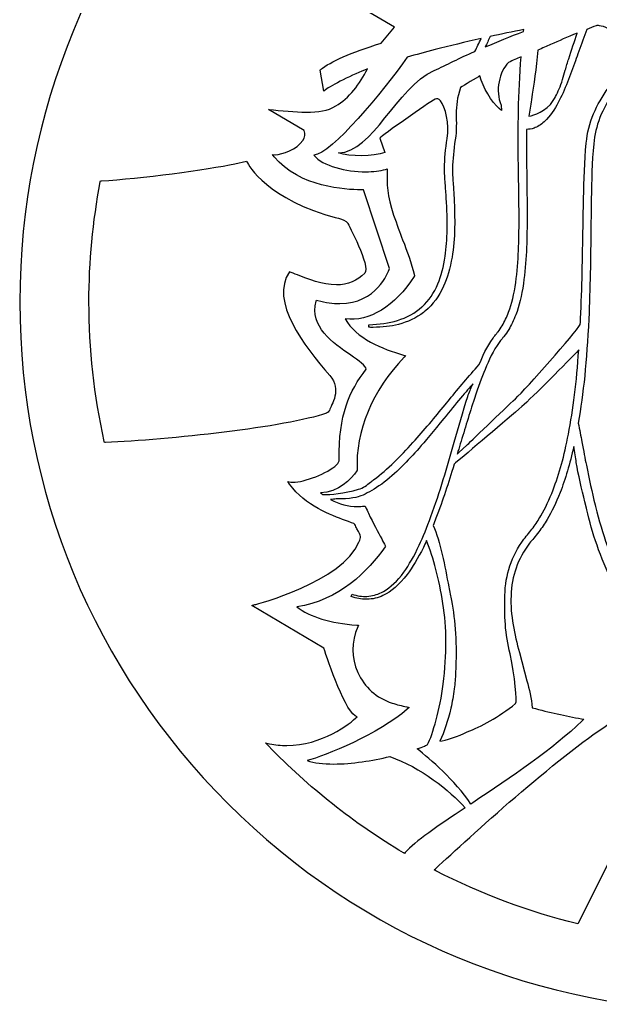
# Model space of a CAD drawing. Extents: x 0 to 2835, y 194 to 1700.
# Drawn here: x 0.5 to 290.2, y 193.7 to 689.1 of the extents above; entities that cross this region are included whole.
import ezdxf

# ---------------------------------------------------------------- set-up
doc = ezdxf.new("R2010")
doc.units = 0
doc.layers.add('H0105_Printing_Least_4', color=7, linetype='CONTINUOUS')

msp = doc.modelspace()

# ---------------------------------------------------------------- linework, layer by layer
at = {"layer": 'H0105_Printing_Least_4', "color": 1}
for points in [[(187.465595, 685.376283), (161.020596, 701.059282), (197.430595, 699.487283)], [(251.955994, 683.272883), (252.071994, 684.217883)], [(153.049596, 654.075284), (152.206596, 653.371284), (150.375596, 663.942283), (150.655596, 664.176283)], [(142.371596, 633.759284), (124.560597, 644.244284)], [(240.727494, 646.474884), (240.866494, 643.712884), (239.734494, 644.731884)], [(180.159495, 629.911884), (182.719495, 622.757884)], [(127.411597, 620.658284), (126.535597, 621.714284), (127.910597, 621.694284)], [(107.772597, 617.163285), (113.676597, 618.387285)], [(183.001495, 614.339885), (183.832495, 614.584885), (183.814495, 613.717885)], [(40.663599, 608.073285), (40.755599, 608.556285), (41.246599, 608.589285)], [(184.964595, 564.753286), (172.064596, 604.153285)], [(281.850593, 598.153285), (281.888593, 599.827285)], [(285.748593, 599.524285), (285.721593, 598.083285)], [(197.491495, 561.310886), (197.557495, 561.040886), (197.405495, 560.811886)], [(148.486596, 548.423286), (148.660596, 549.020286), (149.261596, 548.856286)], [(201.167495, 545.598886), (201.265495, 545.684886)], [(174.642496, 535.444887), (174.644496, 536.713887)], [(280.239593, 536.906287), (280.290593, 537.929287)], [(192.073495, 521.587887), (193.084495, 521.308887), (192.368495, 520.539887)], [(212.829495, 496.773888), (214.969495, 499.376888)], [(43.292599, 477.931288), (42.766599, 477.910288), (42.652599, 478.426288)], [(219.600595, 472.803288), (223.683594, 476.568288)], [(199.788595, 475.074288), (198.758595, 473.944288)], [(217.930495, 467.658088), (217.298495, 467.020088)], [(168.902496, 464.093888), (168.915496, 463.868888), (168.782496, 463.684888)], [(135.170597, 457.107289), (134.231597, 458.421289), (135.813597, 458.094289)], [(158.654596, 449.659289), (158.468596, 449.663289)], [(172.426596, 446.086289), (172.905596, 446.147289), (173.089596, 445.701289)], [(283.341593, 445.013289), (282.560593, 448.198289)], [(287.682593, 446.724289), (287.898593, 445.848289)], [(182.901595, 426.367289), (183.081595, 426.024289), (182.856595, 425.708289)], [(165.908596, 400.85429), (166.307596, 402.05729)], [(181.759595, 403.33829), (181.997595, 403.47329)], [(152.202596, 375.189291), (116.285597, 396.48229), (117.768597, 396.86329)], [(173.846596, 399.52829), (173.361596, 399.51929)], [(168.671596, 386.60329), (169.567596, 386.53329), (169.201596, 385.71129)], [(249.831594, 372.933291), (253.643594, 358.830291)], [(193.597595, 345.766291), (194.836595, 345.513291), (193.890595, 344.673291)], [(280.796593, 339.856292), (282.013593, 339.648292), (281.134593, 338.780292)], [(124.569597, 326.322292), (123.114597, 327.828292), (125.162597, 327.378292)], [(319.801592, 318.898292), (279.015593, 237.380294)], [(192.846595, 272.978293), (192.498595, 272.589293), (192.050595, 272.855293)], [(208.165595, 263.897293), (207.367595, 264.310293), (208.026595, 264.924293)]]:
    msp.add_lwpolyline(points, dxfattribs=at)
for points in [[(254.650194, 640.954184)], [(43.292599, 477.931288)], [(175.612496, 458.085889)], [(192.846595, 272.978293)], [(208.165595, 263.897293)]]:
    msp.add_lwpolyline(points, close=True, dxfattribs=at)
for points in [[(104.281597, 798.61528), (37.356599, 731.692282), (0.4996, 642.710284), (0.4996, 548.067286)], [(180.884595, 677.399283), (183.063595, 680.027283), (185.259595, 682.691283), (187.465595, 685.376283)], [(252.071994, 684.217883), (246.452994, 683.096883), (240.831994, 681.925883), (235.340994, 680.726883)], [(283.554593, 684.320283), (282.136593, 680.710283), (280.814593, 676.973283), (279.533593, 673.356283)], [(288.251593, 686.121283), (286.691593, 685.527283), (285.126593, 684.925283), (283.554593, 684.320283)], [(288.932593, 686.182283), (288.508593, 686.182283), (288.297593, 686.137283), (288.251593, 686.121283)], [(296.690593, 682.658283), (293.532593, 686.084283), (289.394593, 686.182283), (288.932593, 686.182283)], [(230.824494, 679.723883), (222.784494, 677.918883), (215.023495, 676.056883), (207.734495, 674.174883)], [(227.675494, 673.326883), (228.625494, 675.368883), (229.660494, 677.472883), (230.824494, 679.723883)], [(232.790994, 675.528883), (238.823994, 678.086883), (245.261994, 680.689883), (251.955994, 683.272883)], [(235.340994, 680.726883), (234.446994, 678.954883), (233.590994, 677.214883), (232.790994, 675.528883)], [(278.766193, 682.437183), (273.495193, 680.329183), (269.742193, 678.643183), (265.449193, 676.711183)], [(274.498193, 669.644183), (275.887193, 673.966183), (277.264193, 678.201183), (278.766193, 682.437183)], [(150.655596, 664.176283), (155.566596, 668.285283), (165.737596, 672.733283), (180.884595, 677.399283)], [(207.734495, 674.174883), (202.875495, 672.921883), (198.198495, 671.652883), (193.829495, 670.400883)], [(259.060194, 673.867183), (258.305194, 665.027183), (257.009194, 656.568184), (255.866194, 649.090184)], [(265.449193, 676.711183), (263.515193, 675.844183), (261.450193, 674.919183), (259.060194, 673.867183)], [(193.829495, 670.400883), (181.972495, 653.346884), (155.881496, 621.955884), (147.277496, 621.435884)], [(207.283495, 663.750883), (213.434495, 666.561883), (220.169494, 670.048883), (227.675494, 673.326883)], [(250.719494, 670.629883), (248.617494, 669.692883), (246.530494, 668.751883), (244.461494, 667.805883)], [(249.305494, 620.207884), (249.178494, 634.032884), (249.229494, 652.184884), (250.719494, 670.629883)], [(272.776193, 663.955183), (273.321193, 665.829183), (273.882193, 667.769183), (274.498193, 669.644183)], [(279.533593, 673.356283), (278.962593, 671.743283), (278.391593, 670.127283), (277.808593, 668.514283)], [(173.965596, 664.528283), (167.024596, 661.753283), (155.814596, 656.387284), (153.049596, 654.075284)], [(158.233596, 646.049284), (164.673596, 649.639284), (170.373596, 657.239284), (173.965596, 664.528283)], [(159.499496, 622.610884), (176.709496, 622.819884), (188.428495, 655.130884), (207.283495, 663.750883)], [(244.461494, 667.805883), (239.840494, 663.471883), (237.633494, 653.440884), (240.727494, 646.474884)], [(277.808593, 668.514283), (275.305593, 661.516283), (272.717593, 654.275284), (269.113593, 647.478284)], [(269.693193, 654.517184), (270.914193, 657.537184), (271.862193, 660.799183), (272.776193, 663.955183)], [(230.192494, 661.064883), (228.696494, 660.332883), (221.984494, 656.014884), (220.527494, 655.286884)], [(239.734494, 644.731884), (236.259494, 647.858884), (231.436494, 655.597884), (230.192494, 661.064883)], [(220.527494, 655.286884), (216.799495, 645.181884), (219.369495, 638.772884), (217.842495, 629.162884)], [(267.929193, 650.740184), (268.512193, 651.914184), (269.091193, 653.158184), (269.693193, 654.517184)], [(286.908593, 642.136284), (288.733593, 646.500284), (291.236593, 650.879284), (294.349593, 655.155284)], [(207.877495, 649.454884), (204.187495, 647.383884), (181.469495, 631.495884), (180.159495, 629.911884)], [(210.430495, 648.607884), (209.553495, 649.642884), (208.738495, 649.933884), (207.877495, 649.454884)], [(255.866194, 649.090184), (255.436194, 646.287184), (255.020194, 643.569184), (254.650194, 640.954184)], [(266.773193, 648.754184), (267.208193, 649.430184), (267.603193, 650.138184), (267.929193, 650.740184)], [(297.164593, 653.134284), (291.132593, 644.641284), (287.704593, 635.891284), (286.976593, 627.121284)], [(124.560597, 644.244284), (137.896597, 643.299284), (150.481596, 641.040284), (158.233596, 646.049284)], [(213.768495, 629.805884), (214.941495, 636.934884), (212.972495, 645.611884), (210.430495, 648.607884)], [(254.650194, 640.954184), (256.993194, 641.339184), (263.142193, 643.156184), (266.773193, 648.754184)], [(269.113593, 647.478284), (267.535593, 644.613284), (265.331593, 640.966284), (262.233593, 638.109284)], [(283.253593, 627.497284), (283.718593, 632.478284), (284.982593, 637.541284), (286.908593, 642.136284)], [(253.346594, 634.336284), (253.336594, 629.875284), (253.363594, 625.263284), (253.430594, 620.253284)], [(257.152594, 634.962284), (255.945594, 634.540284), (254.682594, 634.340284), (253.346594, 634.336284)], [(262.233593, 638.109284), (260.600593, 636.624284), (258.892594, 635.564284), (257.152594, 634.962284)], [(141.717596, 628.737284), (142.812596, 630.411284), (143.030596, 632.097284), (142.371596, 633.759284)], [(212.512495, 614.846885), (212.536495, 619.590885), (212.945495, 624.484884), (213.768495, 629.805884)], [(217.842495, 629.162884), (217.005495, 623.973884), (216.572495, 619.283885), (216.512495, 614.809885)], [(127.910597, 621.694284), (131.639597, 621.694284), (138.946597, 624.501284), (141.717596, 628.737284)], [(281.888593, 599.827285), (282.099593, 608.884285), (282.316593, 618.244285), (283.253593, 627.497284)], [(286.976593, 627.121284), (286.092593, 618.002285), (285.916593, 608.609285), (285.748593, 599.524285)], [(170.488596, 604.132285), (163.588596, 604.132285), (140.088596, 605.323285), (127.411597, 620.658284)], [(147.277496, 621.435884), (151.734496, 615.992885), (163.324496, 613.152885), (173.206496, 613.152885)], [(182.719495, 622.757884), (176.893496, 621.063884), (165.219496, 620.310884), (159.499496, 622.610884)], [(249.471494, 608.981885), (249.409494, 612.722885), (249.348494, 616.467885), (249.305494, 620.207884)], [(253.430594, 620.253284), (253.459594, 616.823285), (253.502594, 613.394285), (253.543594, 609.964285)], [(41.246599, 608.589285), (59.870599, 609.723285), (94.688598, 614.213285), (107.772597, 617.163285)], [(113.676597, 618.387285), (113.676597, 618.387285), (121.159597, 601.930285), (152.742596, 591.780285)], [(173.206496, 613.152885), (176.961496, 613.152885), (180.347495, 613.561885), (183.001495, 614.339885)], [(212.839495, 607.320885), (212.606495, 610.013885), (212.495495, 612.546885), (212.512495, 614.846885)], [(216.512495, 614.809885), (216.477495, 612.554885), (216.557495, 610.270885), (216.766495, 607.631885)], [(183.814495, 613.717885), (183.669495, 607.471885), (183.808495, 601.074885), (187.064495, 591.538885)], [(253.543594, 609.964285), (253.629594, 603.052285), (253.717594, 595.902285), (253.692594, 588.858285)], [(34.992599, 548.067286), (34.992599, 568.145286), (36.899599, 588.335285), (40.663599, 608.073285)], [(213.367495, 600.018885), (213.218495, 602.454885), (213.040495, 604.888885), (212.839495, 607.320885)], [(216.766495, 607.631885), (216.944495, 605.163885), (217.101495, 602.703885), (217.230495, 600.235885)], [(249.694494, 588.866885), (249.689494, 595.562885), (249.579494, 602.384885), (249.471494, 608.981885)], [(172.064596, 604.153285), (171.714596, 604.144285), (171.180596, 604.132285), (170.488596, 604.132285)], [(212.810495, 570.997886), (213.913495, 579.306886), (214.085495, 588.260885), (213.367495, 600.018885)], [(217.230495, 600.235885), (217.517495, 594.677885), (217.615495, 589.816885), (217.527495, 585.379885)], [(281.633593, 585.576285), (281.702593, 589.767285), (281.772593, 593.958285), (281.850593, 598.153285)], [(285.721593, 598.083285), (285.658593, 593.806285), (285.606593, 589.529285), (285.557593, 585.253285)], [(152.742596, 591.780285), (157.367596, 590.291285), (162.378596, 589.775285), (164.144596, 587.504285)], [(187.064495, 591.538885), (188.701495, 586.746885), (190.231495, 582.727885), (191.580495, 579.183886)], [(164.144596, 587.504285), (164.286596, 587.323285), (175.674596, 565.694286), (172.684596, 562.518286)], [(217.527495, 585.379885), (217.433495, 579.923886), (217.012495, 575.045886), (216.236495, 570.470886)], [(248.042494, 557.844886), (249.526494, 568.403886), (249.673494, 579.392886), (249.694494, 588.866885)], [(253.692594, 588.858285), (253.629594, 578.807286), (253.434594, 568.096286), (251.873594, 557.287286)], [(280.384593, 539.779287), (281.134593, 555.020286), (281.387593, 570.556286), (281.633593, 585.576285)], [(285.557593, 585.253285), (285.377593, 570.290286), (285.193593, 554.820286), (284.504593, 539.591287)], [(191.580495, 579.183886), (193.874495, 573.162886), (195.854495, 567.961886), (197.491495, 561.310886)], [(209.209495, 557.193886), (210.879495, 561.154886), (212.057495, 565.668886), (212.810495, 570.997886)], [(216.236495, 570.470886), (215.295495, 564.883886), (213.918495, 560.135886), (212.025495, 555.961886)], [(160.187596, 547.285286), (178.606596, 547.285286), (184.346595, 562.890286), (184.964595, 564.753286)], [(135.042597, 563.152286), (125.117597, 548.398286), (142.290596, 526.212287), (155.276596, 511.323287)], [(139.048597, 561.614286), (137.536597, 562.215286), (136.206597, 562.747286), (135.042597, 563.152286)], [(158.503596, 556.641286), (151.549596, 556.641286), (144.324596, 559.514286), (139.048597, 561.614286)], [(172.684596, 562.518286), (169.007596, 558.617286), (164.235596, 556.641286), (158.503596, 556.641286)], [(197.405495, 560.811886), (187.604495, 545.967886), (174.867496, 538.080887), (162.911496, 539.656887)], [(201.265495, 545.684886), (204.609495, 548.705886), (207.281495, 552.576886), (209.209495, 557.193886)], [(212.025495, 555.961886), (209.808495, 551.037886), (206.696495, 546.789886), (203.021495, 543.675886)], [(244.494494, 543.012886), (246.061494, 547.256886), (247.191494, 551.966886), (248.042494, 557.844886)], [(251.873594, 557.287286), (250.954594, 551.140286), (249.740594, 546.180286), (248.057594, 541.682286)], [(0.4996, 548.067286), (0.4996, 453.424289), (37.356599, 364.441291), (104.281597, 297.514293)], [(42.652599, 478.426288), (37.569599, 501.226287), (34.992599, 524.657287), (34.992599, 548.067286)], [(165.653596, 521.485287), (156.870596, 527.530287), (144.843596, 535.809287), (148.486596, 548.423286)], [(149.261596, 548.856286), (153.115596, 547.813286), (156.790596, 547.285286), (160.187596, 547.285286)], [(188.946495, 538.849887), (193.665495, 540.274886), (197.892495, 542.606886), (201.167495, 545.598886)], [(202.010495, 542.873886), (198.386495, 540.094886), (194.193495, 538.096887), (189.491495, 536.901887)], [(203.021495, 543.675886), (202.691495, 543.396886), (202.352495, 543.134886), (202.010495, 542.873886)], [(241.285494, 536.255887), (242.492494, 538.252887), (243.542494, 540.462886), (244.494494, 543.012886)], [(248.057594, 541.682286), (247.011594, 538.911287), (245.853594, 536.497287), (244.514594, 534.303287)], [(162.911496, 539.656887), (168.180496, 529.936887), (181.571495, 524.476887), (192.073495, 521.587887)], [(176.844496, 535.412887), (176.109496, 535.412887), (175.377496, 535.424887), (174.642496, 535.444887)], [(174.644496, 536.713887), (180.038495, 536.877887), (184.716495, 537.577887), (188.946495, 538.849887)], [(189.491495, 536.901887), (185.623495, 535.899887), (181.487495, 535.412887), (176.844496, 535.412887)], [(239.200494, 533.202887), (239.914494, 534.118887), (240.598494, 535.117887), (241.285494, 536.255887)], [(247.897594, 499.777288), (253.279594, 504.734287), (277.552593, 532.331287), (280.239593, 536.906287)], [(284.504593, 539.591287), (283.442593, 518.452287), (281.825593, 502.380287), (279.269593, 487.511288)], [(280.290593, 537.929287), (280.323593, 538.547287), (280.356593, 539.161287), (280.384593, 539.779287)], [(229.695494, 516.659887), (231.416494, 520.821887), (233.597494, 525.655887), (236.718494, 530.071887)], [(236.718494, 530.071887), (237.237494, 530.815887), (237.809494, 531.507887), (238.363494, 532.175887)], [(238.363494, 532.175887), (238.656494, 532.526887), (238.940494, 532.870887), (239.200494, 533.202887)], [(242.161594, 530.894287), (241.831594, 530.476287), (241.508594, 530.088287), (241.195594, 529.711287)], [(244.514594, 534.303287), (243.765594, 533.071287), (242.973594, 531.925287), (242.161594, 530.894287)], [(239.759594, 527.894287), (236.794594, 523.752287), (234.624594, 518.960287), (232.723594, 514.396287)], [(241.195594, 529.711287), (240.681594, 529.097287), (240.194594, 528.516287), (239.759594, 527.894287)], [(173.337596, 514.458287), (173.382596, 516.160287), (169.624596, 518.747287), (165.653596, 521.485287)], [(192.368495, 520.539887), (176.578496, 504.230887), (167.838496, 483.165888), (168.902496, 464.093888)], [(279.494493, 524.129087), (273.977493, 518.256087), (256.270494, 500.449087), (251.040494, 495.800088)], [(274.338493, 481.991088), (276.730493, 494.511088), (278.375493, 507.942087), (279.494493, 524.129087)], [(214.969495, 499.376888), (219.688495, 505.126887), (224.567494, 511.068887), (229.695494, 516.659887)], [(155.276596, 511.323287), (161.421596, 504.279287), (155.961596, 496.602288), (154.995596, 493.929288)], [(159.966596, 469.381288), (159.469596, 491.653288), (164.947596, 503.530287), (173.337596, 514.458287)], [(232.723594, 514.396287), (231.002594, 510.234287), (229.357594, 505.728287), (227.386594, 499.790288)], [(226.695594, 507.226287), (223.816594, 504.128287), (217.916595, 496.929288), (212.184595, 489.930288)], [(224.085594, 500.858287), (224.732594, 502.884287), (225.672594, 504.963287), (226.427594, 506.629287)], [(226.427594, 506.629287), (226.514594, 506.825287), (226.607594, 507.026287), (226.695594, 507.226287)], [(217.311595, 478.033288), (219.467595, 485.527288), (221.695594, 493.278288), (224.085594, 500.858287)], [(196.722495, 477.836888), (202.276495, 483.959888), (207.641495, 490.474888), (212.829495, 496.773888)], [(251.040494, 495.800088), (244.480494, 489.963088), (222.772494, 471.698088), (217.930495, 467.658088)], [(227.386594, 499.790288), (224.917594, 492.296288), (222.596594, 484.593288), (220.353594, 477.141288)], [(223.683594, 476.568288), (223.860594, 476.740288), (242.577594, 494.817288), (247.897594, 499.777288)], [(153.588596, 492.566288), (133.695597, 485.518288), (74.030598, 479.093288), (43.292599, 477.931288)], [(154.995596, 493.929288), (154.762596, 493.282288), (154.275596, 492.808288), (153.588596, 492.566288)], [(212.184595, 489.930288), (207.158595, 483.795288), (202.411595, 478.004288), (199.788595, 475.074288)], [(279.269593, 487.511288), (279.947593, 484.250288), (280.548593, 481.013288), (281.046593, 478.266288)], [(266.670493, 454.177089), (269.746493, 462.158088), (272.252493, 471.256088), (274.338493, 481.991088)], [(187.360495, 468.071888), (190.469495, 471.071888), (193.530495, 474.263888), (196.722495, 477.836888)], [(205.718595, 440.929289), (210.140595, 453.096289), (213.786595, 465.771288), (217.311595, 478.033288)], [(220.353594, 477.141288), (219.843595, 475.451288), (219.332595, 473.752288), (218.820595, 472.058288)], [(277.006593, 475.938288), (275.070593, 467.245288), (272.817593, 459.653289), (270.153593, 452.822289)], [(277.669593, 471.702288), (277.433593, 473.151288), (277.202593, 474.554288), (277.006593, 475.938288)], [(281.046593, 478.266288), (281.909593, 473.535288), (282.599593, 469.917288), (283.280593, 466.537288)], [(198.758595, 473.944288), (193.021595, 467.650288), (187.086595, 461.139288), (179.756596, 456.178289)], [(218.820595, 472.058288), (219.080595, 472.307288), (219.342595, 472.553288), (219.600595, 472.803288)], [(278.277593, 467.867288), (278.086593, 469.164288), (277.876593, 470.441288), (277.669593, 471.702288)], [(136.920597, 457.999289), (142.325596, 457.999289), (154.422596, 462.518288), (158.548596, 466.733288)], [(158.548596, 466.733288), (159.506596, 467.711288), (159.982596, 468.604288), (159.966596, 469.381288)], [(177.210496, 459.308889), (180.646495, 461.895888), (184.063495, 464.842888), (187.360495, 468.071888)], [(217.298495, 467.020088), (214.347495, 457.345089), (211.793495, 449.434089), (208.218495, 440.000089)], [(282.560593, 448.198289), (280.982593, 454.594289), (279.192593, 461.847288), (278.277593, 467.867288)], [(283.280593, 466.537288), (284.614593, 459.710289), (286.096593, 453.043289), (287.682593, 446.724289)], [(168.782496, 463.684888), (165.818496, 459.624889), (159.534496, 452.846889), (150.538496, 452.695889)], [(163.007596, 438.952289), (156.002596, 441.481289), (142.965596, 446.196289), (135.170597, 457.107289)], [(135.813597, 458.094289), (136.116597, 458.032289), (136.488597, 457.999289), (136.920597, 457.999289)], [(169.594496, 454.508889), (171.800496, 455.114889), (173.738496, 456.624889), (175.612496, 458.085889)], [(179.756596, 456.178289), (176.420596, 453.931289), (173.490596, 452.306289), (170.791596, 451.197289)], [(175.612496, 458.085889), (176.144496, 458.498889), (176.676496, 458.916889), (177.210496, 459.308889)], [(150.538496, 452.695889), (150.866496, 452.437889), (151.193496, 452.187889), (151.521496, 451.946889)], [(151.521496, 451.946889), (156.041496, 451.594889), (162.178496, 452.474889), (169.594496, 454.508889)], [(170.791596, 451.197289), (169.735596, 450.764289), (165.121596, 449.462289), (158.654596, 449.659289)], [(260.551493, 441.244089), (262.798493, 445.128089), (264.855493, 449.475089), (266.670493, 454.177089)], [(270.153593, 452.822289), (268.135593, 447.690289), (266.025593, 443.303289), (263.703593, 439.398289)], [(158.468596, 449.663289), (157.471596, 449.540289), (156.495596, 449.454289), (155.562596, 449.401289)], [(155.562596, 449.401289), (159.896596, 447.068289), (164.443596, 445.885289), (169.105596, 445.885289)], [(169.105596, 445.885289), (170.212596, 445.885289), (171.329596, 445.955289), (172.426596, 446.086289)], [(287.898593, 445.848289), (288.109593, 445.005289), (288.320593, 444.158289), (288.541593, 443.315289)], [(173.089596, 445.701289), (173.584596, 444.502289), (174.051596, 443.454289), (174.517596, 442.496289)], [(174.517596, 442.496289), (176.997596, 437.401289), (179.197596, 433.300289), (181.137595, 429.678289)], [(199.837595, 426.514289), (201.805595, 430.722289), (203.729595, 435.437289), (205.718595, 440.929289)], [(256.673494, 435.285089), (258.065494, 437.188089), (259.369494, 439.194089), (260.551493, 441.244089)], [(284.009593, 442.251289), (283.796593, 443.143289), (283.573593, 444.072289), (283.341593, 445.013289)], [(297.488593, 405.29029), (291.187593, 418.35429), (286.779593, 430.448289), (284.009593, 442.251289)], [(288.541593, 443.315289), (292.173593, 429.613289), (296.342593, 417.75629), (301.285592, 407.07029)], [(167.674596, 436.947289), (167.406596, 437.360289), (165.170596, 438.170289), (163.007596, 438.952289)], [(168.783596, 434.806289), (168.462596, 435.424289), (168.092596, 436.128289), (167.674596, 436.947289)], [(208.218495, 440.000089), (207.756495, 438.801089), (207.286495, 437.606089), (206.802495, 436.415089)], [(206.802495, 436.415089), (210.347495, 428.520089), (212.717495, 415.90309), (214.625495, 405.74009)], [(263.703593, 439.398289), (262.434593, 437.258289), (261.030593, 435.158289), (259.528594, 433.165289)], [(169.786596, 428.152289), (170.865596, 430.824289), (170.865596, 430.824289), (168.783596, 434.806289)], [(252.149494, 429.572089), (252.886494, 430.575089), (253.669494, 431.524089), (254.429494, 432.445089)], [(254.429494, 432.445089), (255.229494, 433.411089), (255.984494, 434.328089), (256.673494, 435.285089)], [(259.528594, 433.165289), (258.738594, 432.105289), (257.897594, 431.115289), (257.085594, 430.157289)], [(117.768597, 396.86329), (118.206597, 396.97429), (161.775596, 408.29829), (169.786596, 428.152289)], [(181.137595, 429.678289), (181.763595, 428.508289), (182.353595, 427.407289), (182.901595, 426.367289)], [(192.159595, 413.09929), (194.819595, 416.76629), (197.258595, 421.026289), (199.837595, 426.514289)], [(203.549595, 428.872289), (202.974595, 427.615289), (202.456595, 426.519289), (201.953595, 425.496289)], [(208.141595, 414.50229), (206.884595, 419.50029), (205.343595, 424.325289), (203.549595, 428.872289)], [(245.130494, 416.22609), (246.706494, 420.945089), (249.070494, 425.434089), (252.149494, 429.572089)], [(254.914594, 427.497289), (251.991594, 423.674289), (249.738594, 419.52929), (248.214594, 415.17029)], [(257.085594, 430.157289), (256.316594, 429.248289), (255.589594, 428.393289), (254.914594, 427.497289)], [(182.856595, 425.708289), (174.299596, 413.61429), (159.751596, 398.76229), (138.682597, 395.80729)], [(201.953595, 425.496289), (199.194595, 419.93329), (196.600595, 415.60829), (193.784595, 411.89229)], [(242.609494, 401.41009), (242.736494, 406.64909), (243.585494, 411.63409), (245.130494, 416.22609)], [(193.784595, 411.89229), (189.932595, 406.82929), (186.003595, 403.40329), (181.772595, 401.41429)], [(181.997595, 403.47329), (185.590595, 405.49029), (188.913595, 408.64229), (192.159595, 413.09929)], [(211.705595, 397.51029), (210.699595, 403.62429), (209.532595, 409.18629), (208.141595, 414.50229)], [(248.214594, 415.17029), (246.714594, 410.90129), (245.861594, 406.24029), (245.674594, 401.31229)], [(166.307596, 402.05729), (168.882596, 401.23829), (171.376596, 400.88629), (173.789596, 401.00929)], [(173.789596, 401.00929), (176.232596, 401.13229), (178.727596, 401.79529), (181.004595, 402.92829)], [(181.772595, 401.41429), (179.234596, 400.23529), (176.504596, 399.58929), (173.846596, 399.52829)], [(181.004595, 402.92829), (181.264595, 403.05529), (181.512595, 403.19929), (181.759595, 403.33829)], [(214.625495, 405.74009), (215.090495, 403.26909), (215.522495, 400.96409), (215.931495, 398.95509)], [(245.322494, 372.250091), (242.562494, 382.03609), (242.386494, 392.05009), (242.609494, 401.41009)], [(245.674594, 401.31229), (245.302594, 391.59229), (247.453594, 381.92529), (249.831594, 372.933291)], [(173.361596, 399.51929), (170.957596, 399.51929), (168.450596, 399.97029), (165.908596, 400.85429)], [(211.820595, 357.070291), (213.711595, 372.299291), (213.674595, 385.15029), (211.705595, 397.51029)], [(215.931495, 398.95509), (217.961495, 388.78009), (218.649495, 376.965091), (218.033495, 362.825091)], [(138.682597, 395.80729), (145.441596, 390.68329), (155.517596, 387.58529), (168.671596, 386.60329)], [(169.201596, 385.71129), (165.923596, 378.332291), (165.915596, 370.257291), (169.179596, 362.964291)], [(168.878596, 340.867291), (163.453596, 341.661291), (154.218596, 369.017291), (152.202596, 375.189291)], [(247.969494, 347.404091), (249.004494, 348.529091), (247.447494, 360.930091), (245.322494, 372.250091)], [(169.179596, 362.964291), (172.422596, 355.720291), (178.663596, 350.158291), (186.300595, 347.698291)], [(218.033495, 362.825091), (217.894495, 360.177091), (217.658495, 357.480091), (217.331495, 354.799091)], [(204.058595, 327.001292), (206.588595, 331.884292), (210.300595, 344.800291), (211.820595, 357.070291)], [(253.643594, 358.830291), (254.738594, 354.566291), (255.812594, 349.994291), (256.311594, 345.304291)], [(217.331495, 354.799091), (216.905495, 351.296091), (216.357495, 348.132091), (215.651495, 345.120091)], [(186.300595, 347.698291), (188.797595, 346.900291), (191.183595, 346.265291), (193.597595, 345.766291)], [(223.807494, 333.308092), (230.656494, 335.698092), (239.425494, 340.818091), (247.969494, 347.404091)], [(193.890595, 344.673291), (180.034595, 332.367292), (152.599596, 321.157292), (143.984596, 318.935292)], [(215.651495, 345.120091), (214.116495, 338.772092), (212.377495, 333.513092), (210.193495, 328.635092)], [(256.311594, 345.304291), (264.624593, 343.065291), (273.081593, 341.182291), (280.796593, 339.856292)], [(133.806597, 326.445292), (151.058596, 326.445292), (165.452596, 337.311292), (168.878596, 340.867291)], [(208.026595, 264.924293), (225.189594, 280.926293), (268.045593, 320.065292), (295.228593, 337.773292)], [(281.134593, 338.780292), (266.940593, 324.804292), (245.498594, 310.512292), (226.582594, 297.903293)], [(210.193495, 328.635092), (212.540495, 328.843092), (219.905495, 331.139092), (223.807494, 333.308092)], [(125.162597, 327.378292), (127.972597, 326.760292), (130.879597, 326.445292), (133.806597, 326.445292)], [(198.805595, 324.804292), (201.803595, 325.819292), (203.723595, 326.637292), (204.058595, 327.001292)], [(192.050595, 272.855293), (167.285596, 287.560293), (144.581596, 305.548292), (124.569597, 326.322292)], [(225.577594, 297.235293), (217.689595, 309.227292), (205.364595, 319.688292), (198.805595, 324.804292)], [(143.984596, 318.935292), (147.465596, 317.797292), (151.871596, 317.224292), (157.126596, 317.224292)], [(157.126596, 317.224292), (166.316596, 317.224292), (176.545596, 318.943292), (185.109595, 320.953292)], [(185.109595, 320.953292), (200.534595, 315.677292), (215.145595, 303.907292), (222.858594, 295.418293)], [(104.281597, 297.514293), (171.204596, 230.590294), (260.185593, 193.736295), (354.830591, 193.736295)], [(226.582594, 297.903293), (226.245594, 297.678293), (225.913594, 297.456293), (225.577594, 297.235293)], [(222.858594, 295.418293), (209.240595, 286.329293), (197.762595, 278.491293), (192.846595, 272.978293)], [(279.015593, 237.380294), (254.439594, 243.380294), (230.597594, 252.273294), (208.165595, 263.897293)]]:
    msp.add_open_spline(points, degree=3, dxfattribs=at)

doc.saveas('drawing.dxf')
